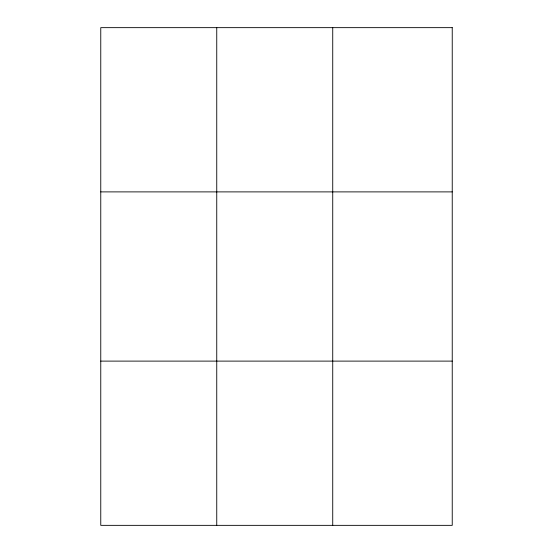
<?xml version="1.0" encoding="UTF-8"?>
<svg xmlns="http://www.w3.org/2000/svg" width="553" height="553" viewBox="0 0 553 553"><rect width="100%" height="100%" fill="white"/><g stroke="black" fill="none" stroke-linecap="round" stroke-linejoin="round"><path stroke-width="0.83" d="M216.748 525.35L216.748 27.65M332.733 525.35L332.733 27.65M100.764 191.891L452.236 191.891M100.764 361.109L452.236 361.109M452.236 27.65L452.236 525.35L100.764 525.35L100.764 27.65L452.236 27.65"/></g></svg>
